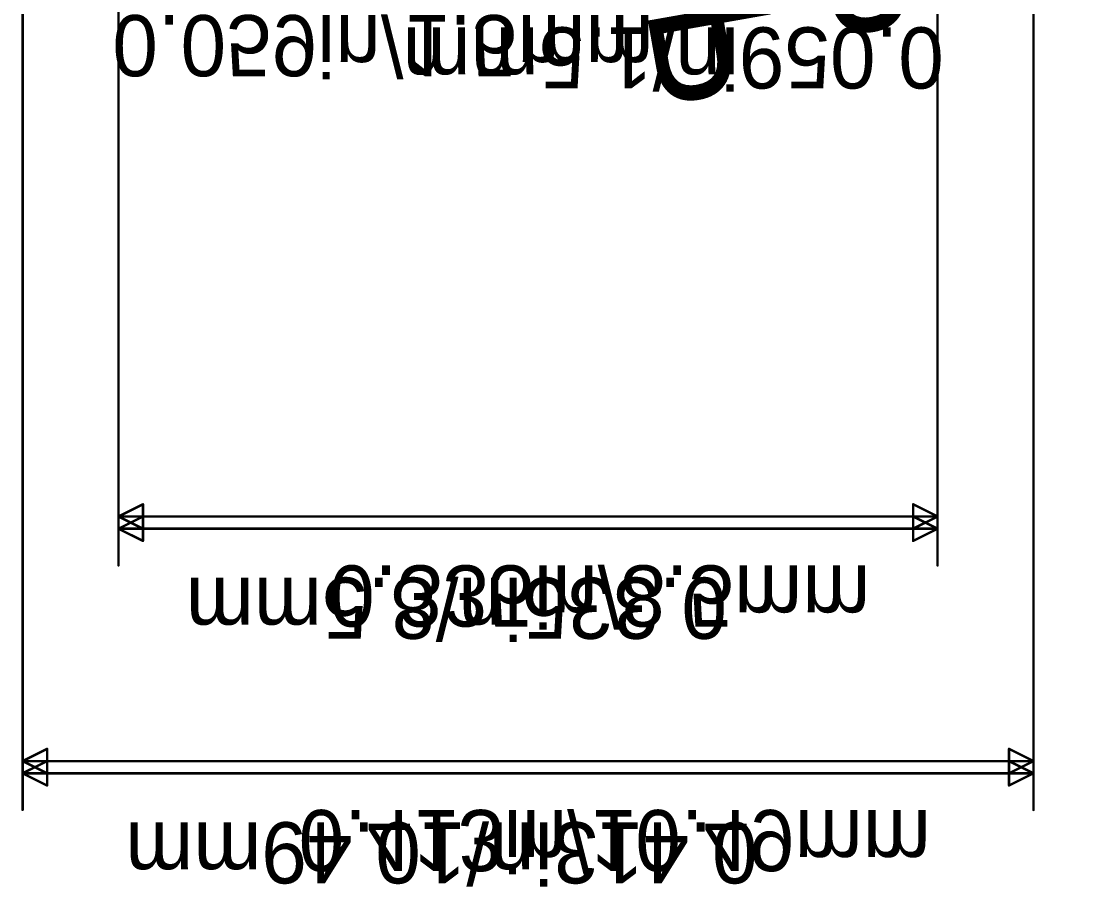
# Model space of a CAD drawing. Header units: millimetres. Extents: x 44.3 to 117.6, y 98.8 to 161.5.
# Drawn here: x 69.16 to 80.27, y 99.96 to 108.94 of the extents above; entities that cross this region are included whole.
import ezdxf

# ---------------------------------------------------------------- set-up
doc = ezdxf.new("R2010")
doc.units = ezdxf.units.MM
doc.layers.add('Mechanical7', color=56, linetype='Continuous')

# ---------------------------------------------------------------- blocks, each defined once
blk = doc.blocks.new('CONN_S5B_ZR_SM4A_TF_JST_B_8')
at = {"layer": 'Mechanical7', "const_width": 0.0254}
for points in [[(-1.25, -14.054), (-1.25, -3.902)], [(7.25, -14.054), (7.25, -3.902)], [(-2.245, -16.594), (-2.245, -5.799)], [(8.245, -16.594), (8.245, -5.799)], [(-1.25, -13.673), (-0.996, -13.546)], [(-0.996, -13.8), (-0.996, -13.546)], [(6.996, -13.8), (6.996, -13.546)], [(6.996, -13.546), (7.25, -13.673)], [(-1.25, -13.673), (-0.996, -13.8)], [(-1.25, -13.673), (7.25, -13.673)], [(6.996, -13.8), (7.25, -13.673)], [(-2.245, -16.213), (-1.991, -16.086)], [(-1.991, -16.34), (-1.991, -16.086)], [(7.991, -16.34), (7.991, -16.086)], [(7.991, -16.086), (8.245, -16.213)], [(-2.245, -16.213), (-1.991, -16.34)], [(-2.245, -16.213), (8.245, -16.213)], [(7.991, -16.34), (8.245, -16.213)]]:
    blk.add_lwpolyline(points, dxfattribs=at)
at = {"layer": 'Mechanical7', "const_width": 0.0127}
for points in [[(-1.002, -13.546, 1), (-0.99, -13.546, 1)], [(-1.002, -13.546, 1), (-0.99, -13.546, 1)], [(6.99, -13.546, 1), (7.002, -13.546, 1)], [(6.99, -13.546, 1), (7.002, -13.546, 1)], [(-1.256, -13.673, 1), (-1.244, -13.673, 1)], [(-1.256, -13.673, 1), (-1.244, -13.673, 1)], [(-1.256, -13.673, 1), (-1.244, -13.673, 1)], [(7.244, -13.673, 1), (7.256, -13.673, 1)], [(7.244, -13.673, 1), (7.256, -13.673, 1)], [(7.244, -13.673, 1), (7.256, -13.673, 1)], [(-1.002, -13.8, 1), (-0.99, -13.8, 1)], [(-1.002, -13.8, 1), (-0.99, -13.8, 1)], [(6.99, -13.8, 1), (7.002, -13.8, 1)], [(6.99, -13.8, 1), (7.002, -13.8, 1)], [(-1.256, -14.054, 1), (-1.244, -14.054, 1)], [(7.244, -14.054, 1), (7.256, -14.054, 1)], [(-1.997, -16.086, 1), (-1.985, -16.086, 1)], [(-1.997, -16.086, 1), (-1.985, -16.086, 1)], [(7.985, -16.086, 1), (7.997, -16.086, 1)], [(7.985, -16.086, 1), (7.997, -16.086, 1)], [(-2.251, -16.213, 1), (-2.239, -16.213, 1)], [(-2.251, -16.213, 1), (-2.239, -16.213, 1)], [(-2.251, -16.213, 1), (-2.239, -16.213, 1)], [(8.239, -16.213, 1), (8.251, -16.213, 1)], [(8.239, -16.213, 1), (8.251, -16.213, 1)], [(8.239, -16.213, 1), (8.251, -16.213, 1)], [(-1.997, -16.34, 1), (-1.985, -16.34, 1)], [(-1.997, -16.34, 1), (-1.985, -16.34, 1)], [(7.985, -16.34, 1), (7.997, -16.34, 1)], [(7.985, -16.34, 1), (7.997, -16.34, 1)], [(-2.251, -16.594, 1), (-2.239, -16.594, 1)], [(8.239, -16.594, 1), (8.251, -16.594, 1)]]:
    blk.add_lwpolyline(points, format="xyb", close=True, dxfattribs=at)
at = {"layer": 'Mechanical7', "text_generation_flag": 2}
for s, p in [('0.059in/1.5mm', (-1.314, -8.466)), ('0.335in/8.5mm', (0.936, -14.181)), ('0.413in/10.49mm', (0.619, -16.721))]:
    blk.add_text(s, height=0.635, rotation=180, dxfattribs=at).set_placement(p)
blk = doc.blocks.new('CONN_S5B_ZR_SM4A_TF_JST_B_9')
at = {"layer": 'Mechanical7', "text_generation_flag": 2}
for s, p in [('Right Mtg Padstyle: EX60Y60D30P', (-6.843, 15.088)), ('3rd Mtg Padstyle: EX70Y70D70P', (-6.208, 11.278)), ('2nd Mtg Padstyle: EX70Y70D70P', (-6.208, 9.373))]:
    blk.add_text(s, height=1.27, rotation=-180, dxfattribs=at).set_placement(p)
blk = doc.blocks.new('CONN_S5B_ZR_SM4A_TF_JST_13')
at = {"layer": 'Mechanical7', "const_width": 0.0254}
for points in [[(-2.245, 16.594), (-2.245, 5.799)], [(8.245, 16.594), (8.245, 5.799)], [(-1.991, 16.34), (-2.245, 16.213)], [(-1.991, 16.34), (-1.991, 16.086)], [(8.245, 16.213), (7.991, 16.34)], [(7.991, 16.34), (7.991, 16.086)], [(8.245, 16.213), (-2.245, 16.213)], [(-1.991, 16.086), (-2.245, 16.213)], [(8.245, 16.213), (7.991, 16.086)], [(-1.25, 14.054), (-1.25, 3.902)], [(7.25, 14.054), (7.25, 3.902)], [(-0.996, 13.8), (-1.25, 13.673)], [(-0.996, 13.8), (-0.996, 13.546)], [(7.25, 13.673), (6.996, 13.8)], [(6.996, 13.8), (6.996, 13.546)], [(7.25, 13.673), (-1.25, 13.673)], [(-0.996, 13.546), (-1.25, 13.673)], [(7.25, 13.673), (6.996, 13.546)]]:
    blk.add_lwpolyline(points, dxfattribs=at)
at = {"layer": 'Mechanical7', "const_width": 0.0127}
for points in [[(-2.251, 16.594, 1), (-2.239, 16.594, 1)], [(8.239, 16.594, 1), (8.251, 16.594, 1)], [(-1.997, 16.34, 1), (-1.985, 16.34, 1)], [(-1.997, 16.34, 1), (-1.985, 16.34, 1)], [(7.985, 16.34, 1), (7.997, 16.34, 1)], [(7.985, 16.34, 1), (7.997, 16.34, 1)], [(-2.251, 16.213, 1), (-2.239, 16.213, 1)], [(-2.251, 16.213, 1), (-2.239, 16.213, 1)], [(-2.251, 16.213, 1), (-2.239, 16.213, 1)], [(8.239, 16.213, 1), (8.251, 16.213, 1)], [(8.239, 16.213, 1), (8.251, 16.213, 1)], [(8.239, 16.213, 1), (8.251, 16.213, 1)], [(-1.997, 16.086, 1), (-1.985, 16.086, 1)], [(-1.997, 16.086, 1), (-1.985, 16.086, 1)], [(7.985, 16.086, 1), (7.997, 16.086, 1)], [(7.985, 16.086, 1), (7.997, 16.086, 1)], [(-1.256, 14.054, 1), (-1.244, 14.054, 1)], [(7.244, 14.054, 1), (7.256, 14.054, 1)], [(-1.002, 13.8, 1), (-0.99, 13.8, 1)], [(-1.002, 13.8, 1), (-0.99, 13.8, 1)], [(6.99, 13.8, 1), (7.002, 13.8, 1)], [(6.99, 13.8, 1), (7.002, 13.8, 1)], [(-1.256, 13.673, 1), (-1.244, 13.673, 1)], [(-1.256, 13.673, 1), (-1.244, 13.673, 1)], [(-1.256, 13.673, 1), (-1.244, 13.673, 1)], [(7.244, 13.673, 1), (7.256, 13.673, 1)], [(7.244, 13.673, 1), (7.256, 13.673, 1)], [(7.244, 13.673, 1), (7.256, 13.673, 1)], [(-1.002, 13.546, 1), (-0.99, 13.546, 1)], [(-1.002, 13.546, 1), (-0.99, 13.546, 1)], [(6.99, 13.546, 1), (7.002, 13.546, 1)], [(6.99, 13.546, 1), (7.002, 13.546, 1)]]:
    blk.add_lwpolyline(points, format="xyb", close=True, dxfattribs=at)
at = {"layer": 'Mechanical7'}
for s, p in [('0.413in/10.49mm', (0.619, 16.721)), ('0.335in/8.5mm', (0.936, 14.181)), ('0.059in/1.5mm', (-1.314, 8.466))]:
    blk.add_text(s, height=0.635, dxfattribs=at).set_placement(p)

msp = doc.modelspace()

# ---------------------------------------------------------------- block references
for name, p, rotation in [('CONN_S5B_ZR_SM4A_TF_JST_B_9', (64.51, 125.556), 280), ('CONN_S5B_ZR_SM4A_TF_JST_13', (77.422, 117.348), 180)]:
    msp.add_blockref(name, p, dxfattribs=dict(rotation=rotation))
msp.add_blockref('CONN_S5B_ZR_SM4A_TF_JST_B_8', (71.422, 117.475))

doc.saveas('drawing.dxf')
